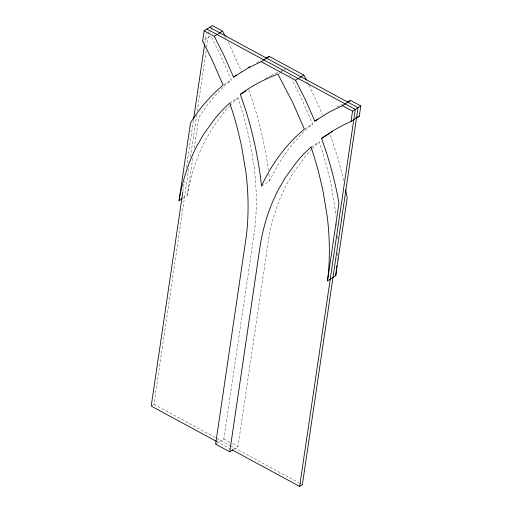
<?xml version="1.0" encoding="UTF-8"?>
<svg xmlns="http://www.w3.org/2000/svg" width="512" height="512" viewBox="0 0 512 512"><rect width="100%" height="100%" fill="white"/><g stroke="black" fill="none" stroke-linecap="round" stroke-linejoin="round"><path stroke-width="0.38" stroke-dasharray="2.56 1.92" d="M182.957 191.078L184.48 180.806M186.464 167.366L193.466 119.949M204.787 43.283L206.304 33.005M152.307 405.363L153.952 404.333L189.082 166.432M190.483 156.947L196.666 115.059M197.248 111.11L206.234 50.253M206.701 47.091L208.57 34.445M208.685 33.651L209.037 31.283M182.867 198.182L187.296 195.392L192.973 156.947M194.246 148.32L198.765 117.722C207.533 103.52 218.515 90.662 231.322 79.942L220.083 54.163L210.848 35.91L202.618 41.094M211.718 30.016L212.154 27.072M215.61 444.134L223.84 438.944L254.438 231.738M233.542 449.389L237.971 446.598L268.57 239.392A270.426 187.808 57.8 0 1 286.541 184.557L293.389 172.614L305.363 156.256A287.571 199.718 57.8 0 1 311.827 149.062M261.555 186.061L269.786 180.877C279.699 159.104 294.195 139.309 312.595 123.942L301.357 98.163L292.122 79.91M223.725 84.73L231.322 79.942M229.715 103.085L237.946 97.894A287.571 199.718 57.8 0 1 245.83 124.026L249.888 141.363L254.131 167.008M278.522 73.683L279.782 72.883M280.416 72.486L282.95 70.893M304.365 129.126L312.595 123.942M310.995 147.078L319.226 141.894A287.571 199.718 57.8 0 1 327.104 168.026L331.168 185.363L335.411 211.008M256.653 62.669L260.87 60.467M265.126 78.547L270.438 75.776M337.229 107.034L342.848 104.096M271.104 75.424L280.205 71.341M280.941 71.034L283.162 70.118M283.898 69.811L286.118 68.896M223.84 438.944L229.894 442.227M232.589 443.686L237.971 446.598M153.952 404.333L229.92 445.453M230.624 445.837L298.848 482.771M299.552 483.155L301.664 484.294M216.634 441.466L231.405 449.466M289.491 75.091L290.246 76.467M307.482 82.189L308.57 84.288M225.478 36.787L226.202 38.189M308.928 84.992L322.515 114.586M228.346 42.4L241.779 71.917M330.438 135.104L338.182 159.008L343.699 180.589M248.723 89.862C258.112 115.821 264.89 142.765 268.314 170.17M268.838 173.99L269.786 180.877M254.118 167.002A270.426 187.808 57.8 0 1 254.451 231.744M187.277 195.379A270.426 187.808 57.8 0 1 205.267 140.557L212.115 128.621L224.09 112.256A287.571 199.718 57.8 0 1 229.523 106.144M312.339 148.531A287.571 199.718 57.8 0 1 319.226 141.894M230.035 105.606A287.571 199.718 57.8 0 1 237.946 97.894M335.398 211.002A270.426 187.808 57.8 0 1 336.013 216.365M336.653 223.226A270.426 187.808 57.8 0 1 336.883 226.253M337.408 236.019A270.426 187.808 57.8 0 1 337.498 239.002M337.459 253.043A270.426 187.808 57.8 0 1 337.312 257.03M337.274 257.824A270.426 187.808 57.8 0 1 337.146 260.198"/><path stroke-width="0.77" d="M182.234 198.586L179.066 200.576L190.534 122.906C199.302 108.704 210.285 95.846 223.091 85.133L211.853 59.354L202.618 41.094L204.141 30.784L212.365 25.6L222.509 31.091L225.12 36.09M182.842 191.872L151.213 406.054L216.634 441.466M193.581 119.155L204.666 44.07M179.053 200.57A270.426 187.808 57.8 0 1 197.037 145.747L203.885 133.805L215.859 117.44A287.571 199.718 57.8 0 1 229.715 103.085A287.571 199.718 57.8 0 1 237.6 129.21L241.658 146.547L245.901 172.192A270.426 187.808 57.8 0 1 246.221 236.934L215.61 444.134L229.747 451.782L260.339 244.576A270.426 187.808 57.8 0 1 278.317 189.741L285.165 177.805L297.133 161.44A287.571 199.718 57.8 0 1 310.995 147.078M345.638 189.779L347.181 198.061L335.712 275.738L327.482 280.922L338.95 203.251C335.149 181.171 329.184 159.482 321.549 138.432L332.371 131.104L344.147 124.614L351.034 121.44L359.264 116.256L360.787 105.946L350.643 100.454L347.168 102.048M351.034 121.44L352.557 111.13L360.787 105.946M232.109 449.843L299.635 486.4L355.302 109.402L206.886 29.056M204.141 30.784L214.278 36.275L223.91 55.334L233.555 77.107L247.718 68.224L261.139 61.645L269.37 56.454L303.782 75.085L306.394 80.09M240.269 94.432C251.744 85.862 264.538 79.206 277.888 74.08L293.126 103.347L304.365 129.126C285.971 144.493 271.475 164.294 261.555 186.061C258.054 154.822 251.142 123.949 240.269 94.432L245.971 90.842M261.139 61.645L295.552 80.275L305.19 99.334L314.829 121.107L328.998 112.224L342.419 105.645L350.643 100.454M330.426 132.781L332.378 131.392M248.48 67.462L249.805 66.611M214.278 36.275L222.509 31.091M233.555 77.107L236.717 75.11M295.552 80.275L303.782 75.085M314.829 121.107L317.997 119.11M321.549 138.432L329.779 133.242M229.747 451.782L232.909 449.792M299.635 486.4L302.368 484.678L358.042 107.674L209.619 27.334M265.888 58.048L269.37 56.454M355.795 117.83L359.264 116.256M342.419 105.645L352.557 111.13M310.995 147.078A287.571 199.718 57.8 0 1 318.874 173.21L322.938 190.547L327.181 216.192A270.426 187.808 57.8 0 1 327.501 280.928M336.762 265.702A270.426 187.808 57.8 0 1 336.634 267.264M336.486 268.813A270.426 187.808 57.8 0 1 335.731 275.744"/></g></svg>
